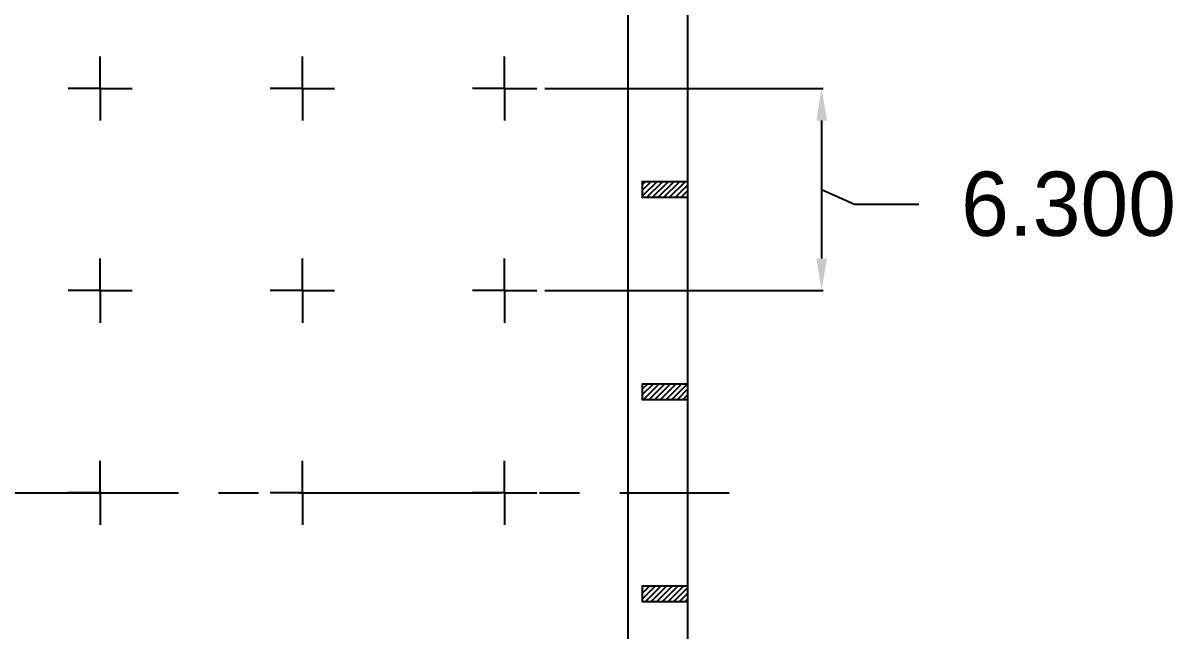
# Model space of a CAD drawing. Extents: x -347 to -72, y -334 to -144.
# Drawn here: x -233.41 to -197.44, y -292.8 to -273.86 of the extents above; entities that cross this region are included whole.
import ezdxf

# ---------------------------------------------------------------- set-up
doc = ezdxf.new("R2010")
doc.units = 0
doc.header["$LTSCALE"] = 5
doc.header["$MEASUREMENT"] = 0
doc.linetypes.add('CENTER', pattern=[2, 1.25, -0.25, 0.25, -0.25])
doc.layers.get('0').update_dxf_attribs({"linetype": 'CONTINUOUS'})
doc.layers.get('DEFPOINTS').update_dxf_attribs({"linetype": 'CONTINUOUS'})
for name, color, linetype in [('CENTER', 1, 'CENTER'), ('DIM', 3, 'CONTINUOUS'), ('Layer1', 4, 'CONTINUOUS')]:
    doc.layers.add(name, color=color, linetype=linetype)
doc.dimstyles.get("Standard").update_dxf_attribs({"dimtxt": 0.3, "dimasz": 0.2, "dimexe": 0.05, "dimexo": 0.15, "dimgap": 0.05, "dimtad": 0, "dimtoh": 1, "dimdec": 3, "dimdsep": 46, "dimtxsty": 'STANDARD', "dimcen": 0.5, "dimadec": 0, "dimazin": 0, "dimtfac": 1, "dimtdec": 3, "dimtofl": 0, "dimtmove": 0, "dimatfit": 3, "dimfxl": 1, "dimtolj": 1, "dimtzin": 0, "dimarcsym": 0})

# ---------------------------------------------------------------- blocks, each defined once
blk = doc.blocks.new('*D14')
at = {"layer": 'DEFPOINTS', "color": 0, "linetype": 'Continuous', "transparency": 16777216}
for p in [(-22.702, 168.33), (-22.702, 162.03), (-13.826, 162.03)]:
    blk.add_point(p, dxfattribs=at)
at = {"layer": 'DIM', "color": 0, "linetype": 'Continuous', "lineweight": -2, "transparency": 16777216}
for p, q in [((-22.452, 168.33), (-13.776, 168.33)), ((-13.826, 167.33), (-13.826, 163.03)), ((-13.826, 165.18), (-12.801, 164.723)), ((-12.801, 164.723), (-10.801, 164.723)), ((-22.452, 162.03), (-13.776, 162.03))]:
    blk.add_line(p, q, dxfattribs=at)
at = {"layer": 'DIM', "color": 0, "linetype": 'Continuous', "transparency": 16777216}
for points in [[(-13.992, 167.33), (-13.659, 167.33), (-13.826, 168.33)], [(-13.992, 163.03), (-13.659, 163.03), (-13.826, 162.03)]]:
    blk.add_solid(points, dxfattribs=at)
at = {"layer": 'DIM', "color": 0, "linetype": 'Continuous', "transparency": 16777216, "insert": (-6.134, 164.723), "char_height": 2, "attachment_point": 5}
blk.add_mtext('\\A1;6.300', dxfattribs=at)

msp = doc.modelspace()

# ---------------------------------------------------------------- hatches: boundary and pattern name
at = {"layer": 'Layer1'}
h = msp.add_hatch(dxfattribs=at)
h.set_pattern_fill('ANSI31', color=256, angle=180, style=0)
h.set_pattern_definition([(225, (60.87681, -88.22218), (0.088388348, -0.088388348), [])])
h.paths.add_polyline_path([(-212.7139, -260.3958), (-212.7139, -259.8958), (-214.1152, -259.8958), (-214.1152, -260.3958)])
h.paths.add_polyline_path([(-212.7139, -266.6958), (-212.7139, -266.1958), (-214.1152, -266.1958), (-214.1152, -266.6958)])
h.paths.add_polyline_path([(-212.7139, -272.9958), (-212.7139, -272.4958), (-214.1152, -272.4958), (-214.1152, -272.9958)])
h.paths.add_polyline_path([(-212.7139, -279.2958), (-212.7139, -278.7958), (-214.1152, -278.7958), (-214.1152, -279.2958)])
h.paths.add_polyline_path([(-212.7139, -285.5958), (-212.7139, -285.0958), (-214.1152, -285.0958), (-214.1152, -285.5958)])
h.paths.add_polyline_path([(-212.7139, -291.8958), (-212.7139, -291.3958), (-214.1152, -291.3958), (-214.1152, -291.8958)])
h.paths.add_polyline_path([(-212.7139, -298.1958), (-212.7139, -297.6958), (-214.1152, -297.6958), (-214.1152, -298.1958)])
h.paths.add_polyline_path([(-212.7139, -304.4958), (-212.7139, -303.9958), (-214.1152, -303.9958), (-214.1152, -304.4958)])
h.paths.add_polyline_path([(-212.7139, -310.7958), (-212.7139, -310.2958), (-214.1152, -310.2958), (-214.1152, -310.7958)])
h.paths.add_polyline_path([(-212.7139, -317.0958), (-212.7139, -316.5958), (-214.1152, -316.5958), (-214.1152, -317.0958)])

# ---------------------------------------------------------------- linework, layer by layer
msp.add_line((-212.7139, -265.9958), (-212.7139, -310.9958))
msp.add_lwpolyline([(-214.5639, -256.9958), (-260.0639, -256.9958), (-260.0639, -319.9958), (-214.5639, -319.9958)], close=True)
at = {"layer": 'CENTER'}
for p, q in [((-231.0139, -275.8958), (-231.0139, -274.8958)), ((-224.7139, -275.8958), (-224.7139, -274.8958)), ((-218.4139, -275.8958), (-218.4139, -274.8958)), ((-231.0139, -275.8958), (-232.0139, -275.8958)), ((-231.0139, -275.8958), (-231.0139, -276.8958)), ((-231.0139, -275.8958), (-230.0139, -275.8958)), ((-224.7139, -275.8958), (-225.7139, -275.8958)), ((-224.7139, -275.8958), (-224.7139, -276.8958)), ((-224.7139, -275.8958), (-223.7139, -275.8958)), ((-218.4139, -275.8958), (-219.4139, -275.8958)), ((-218.4139, -275.8958), (-217.4139, -275.8958)), ((-218.4139, -275.8958), (-218.4139, -276.8958)), ((-231.0139, -282.1958), (-231.0139, -281.1958)), ((-224.7139, -282.1958), (-224.7139, -281.1958)), ((-218.4139, -282.1958), (-218.4139, -281.1958)), ((-231.0139, -282.1958), (-232.0139, -282.1958)), ((-231.0139, -282.1958), (-231.0139, -283.1958)), ((-231.0139, -282.1958), (-230.0139, -282.1958)), ((-224.7139, -282.1958), (-225.7139, -282.1958)), ((-224.7139, -282.1958), (-224.7139, -283.1958)), ((-224.7139, -282.1958), (-223.7139, -282.1958)), ((-218.4139, -282.1958), (-219.4139, -282.1958)), ((-218.4139, -282.1958), (-218.4139, -283.1958)), ((-218.4139, -282.1958), (-217.4139, -282.1958)), ((-231.0139, -288.4958), (-231.0139, -287.4958)), ((-224.7139, -288.4958), (-224.7139, -287.4958)), ((-218.4139, -288.4958), (-218.4139, -287.4958)), ((-264.8273, -288.4958), (-211.4164, -288.4958)), ((-231.0139, -288.4958), (-232.0139, -288.4958)), ((-231.0139, -288.4958), (-230.0139, -288.4958)), ((-231.0139, -288.4958), (-231.0139, -289.4958)), ((-224.7139, -288.4958), (-225.7139, -288.4958)), ((-224.7139, -288.4958), (-223.7139, -288.4958)), ((-224.7139, -288.4958), (-224.7139, -289.4958)), ((-218.4139, -288.4958), (-219.4139, -288.4958)), ((-218.4139, -288.4958), (-217.4139, -288.4958)), ((-218.4139, -288.4958), (-218.4139, -289.4958))]:
    msp.add_line(p, q, dxfattribs=at)
at = {"layer": 'Layer1'}
for points in [[(-212.7139, -279.2958), (-214.1152, -279.2958), (-214.1152, -279.2958), (-214.1152, -278.7958), (-212.7139, -278.7958)], [(-212.7139, -285.5958), (-214.1152, -285.5958), (-214.1152, -285.0958), (-212.7139, -285.0958)], [(-212.7139, -291.8958), (-214.1152, -291.8958), (-214.1152, -291.3958), (-212.7139, -291.3958)]]:
    msp.add_lwpolyline(points, dxfattribs=at)

# ---------------------------------------------------------------- dimensions: what is measured, and where the dimension line sits
at = {"layer": 'DIM', "linetype": 'Continuous'}
dim = msp.add_linear_dim(base=(-208.5374, -282.1958), p1=(-217.4139, -275.8958), p2=(-217.4139, -282.1958), angle=270, text='<>00', dimstyle='STANDARD', override={"dimtxt": 2, "dimasz": 1, "dimexo": 0.25, "dimgap": 1, "dimdec": 2, "dimtmove": 1}, dxfattribs=at)
dim.commit()
dim.dimension.update_dxf_attribs({"geometry": '*D14', "text_midpoint": (-204.5128, -279.5024), "dimtype": 128, "insert": (-194.7117, -444.2256)})

doc.saveas('drawing.dxf')
